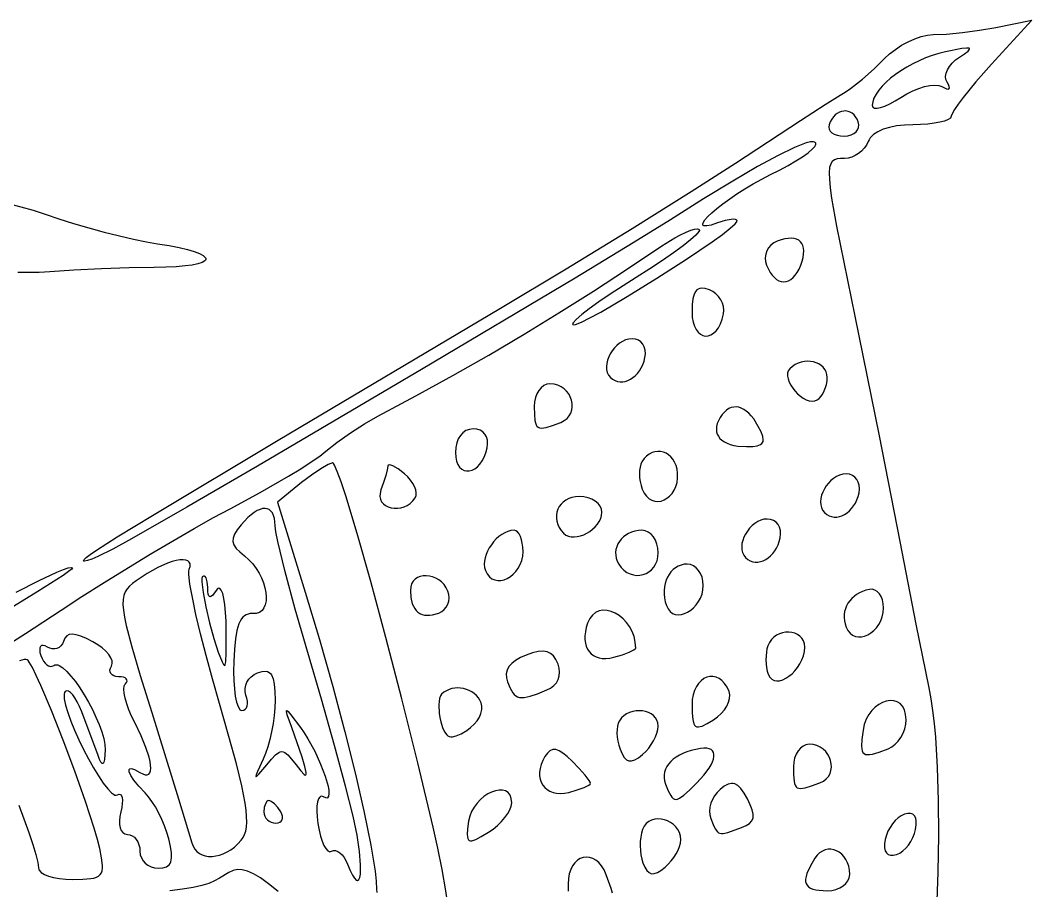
# Model space of a CAD drawing. Header units: millimetres. Extents: x 0.03 to 7.19, y 1.13 to 4.15.
# Drawn here: x 4.249 to 5.247, y 3.293 to 4.152 of the extents above; entities that cross this region are included whole.
import ezdxf

# ---------------------------------------------------------------- set-up
doc = ezdxf.new("R2010")
doc.units = ezdxf.units.MM

msp = doc.modelspace()

# ---------------------------------------------------------------- linework, layer by layer
at = {"flags": 128}
for points in [[(4.222452, 3.526989), (4.254725, 3.54735), (4.289768, 3.570274), (4.310214, 3.583642), (4.332138, 3.597584), (4.377685, 3.625556), (4.42094, 3.650907), (4.439999, 3.661575), (4.456435, 3.670358), (4.486231, 3.686377), (4.513969, 3.702384), (4.526099, 3.709803), (4.536552, 3.716524), (4.544941, 3.722314), (4.550879, 3.726941), (4.561802, 3.735622), (4.575117, 3.745033), (4.589143, 3.754041), (4.602199, 3.76151), (4.639711, 3.781576), (4.676141, 3.801689), (4.711674, 3.821961), (4.746492, 3.842502), (4.780779, 3.863422), (4.81472, 3.884833), (4.848498, 3.906844), (4.882296, 3.929566), (4.89493, 3.937473), (4.90077, 3.940617), (4.906089, 3.943134), (4.910737, 3.944957), (4.914563, 3.946021), (4.917416, 3.94626), (4.918429, 3.946049), (4.919143, 3.945608), (4.919343, 3.944841), (4.91885, 3.943671), (4.91591, 3.940219), (4.91058, 3.935446), (4.903113, 3.929543), (4.893766, 3.922705), (4.882793, 3.915125), (4.87045, 3.906996), (4.85699, 3.89851), (4.831142, 3.881932), (4.820124, 3.874395), (4.810718, 3.867615), (4.803181, 3.861782), (4.79777, 3.857089), (4.794741, 3.853726), (4.7942, 3.852603), (4.794351, 3.851885), (4.795292, 3.851678), (4.797062, 3.852046), (4.802867, 3.854363), (4.811315, 3.858553), (4.821956, 3.864331), (4.84801, 3.879516), (4.877419, 3.897641), (4.906575, 3.916432), (4.931869, 3.933614), (4.94194, 3.940891), (4.949692, 3.946912), (4.954674, 3.951394), (4.955985, 3.952969), (4.956435, 3.954052), (4.956038, 3.954994), (4.9549, 3.955586), (4.953102, 3.955834), (4.950723, 3.955747), (4.94454, 3.954595), (4.93699, 3.952191), (4.930836, 3.950146), (4.926468, 3.949254), (4.923775, 3.949411), (4.92302, 3.949852), (4.922642, 3.950515), (4.922625, 3.95139), (4.922955, 3.952463), (4.924602, 3.955149), (4.927469, 3.958472), (4.931442, 3.962328), (4.936407, 3.966614), (4.942253, 3.971225), (4.956127, 3.981013), (4.963929, 3.985983), (4.972157, 3.990865), (4.980697, 3.995557), (4.989435, 3.999955), (4.99838, 4.004417), (5.00673, 4.008919), (5.014301, 4.013338), (5.02091, 4.017552), (5.026375, 4.021438), (5.030513, 4.024873), (5.03314, 4.027734), (5.03383, 4.028911), (5.034074, 4.029899), (5.033939, 4.030832), (5.033504, 4.031543), (5.032771, 4.032035), (5.031743, 4.032308), (5.028807, 4.032203), (5.02471, 4.031235), (5.01947, 4.029413), (5.013101, 4.026746), (4.997042, 4.018906), (4.976659, 4.007783), (4.952077, 3.993442), (4.923424, 3.97595), (4.890824, 3.955372), (4.853967, 3.932508), (4.796775, 3.897898), (4.645143, 3.807509), (4.483449, 3.712346), (4.413678, 3.671769), (4.359212, 3.640552), (4.340877, 3.630584), (4.325862, 3.623196), (4.320083, 3.620691), (4.315716, 3.619097), (4.312954, 3.618503), (4.312235, 3.618608), (4.31199, 3.618997), (4.312572, 3.620206), (4.31459, 3.622171), (4.318454, 3.625141), (4.324574, 3.629362), (4.34522, 3.642556), (4.379806, 3.663736), (4.503908, 3.738), (4.723101, 3.868038), (4.787795, 3.906844), (4.853056, 3.946793), (4.911281, 3.983189), (4.954865, 4.01133), (5.018959, 4.053403), (5.043396, 4.069045), (5.05824, 4.078163), (5.063028, 4.081142), (5.068366, 4.084856), (5.079975, 4.093896), (5.091633, 4.104097), (5.101907, 4.114274), (5.106866, 4.119032), (5.112516, 4.12347), (5.118663, 4.127492), (5.125107, 4.131), (5.131652, 4.133897), (5.1381, 4.136087), (5.144256, 4.137472), (5.149921, 4.137955), (5.162808, 4.138515), (5.178707, 4.140042), (5.195599, 4.142303), (5.211462, 4.145066), (5.247046, 4.152191), (5.207351, 4.108955), (5.191933, 4.091513), (5.179298, 4.075979), (5.17443, 4.069456), (5.170748, 4.064045), (5.168413, 4.059955), (5.167587, 4.057399), (5.167387, 4.05655), (5.166808, 4.055725), (5.164593, 4.054164), (5.161098, 4.052748), (5.156478, 4.051514), (5.150887, 4.050494), (5.14448, 4.049724), (5.137412, 4.049236), (5.129837, 4.049066), (5.121425, 4.048771), (5.113687, 4.047907), (5.106701, 4.046503), (5.100544, 4.044587), (5.095292, 4.042189), (5.091023, 4.039339), (5.087813, 4.036066), (5.08663, 4.03428), (5.08574, 4.032399), (5.084109, 4.029051), (5.081916, 4.025928), (5.079256, 4.023098), (5.076226, 4.020628), (5.072923, 4.018589), (5.069443, 4.017048), (5.065883, 4.016073), (5.062337, 4.015733), (5.058536, 4.015664), (5.05526, 4.015315), (5.052524, 4.01447), (5.050343, 4.012913), (5.048731, 4.010429), (5.047701, 4.006801), (5.047268, 4.001814), (5.047447, 3.995252), (5.048251, 3.986899), (5.049695, 3.976541), (5.054558, 3.948942), (5.072587, 3.860177), (5.096589, 3.742191), (5.11706, 3.637955), (5.132796, 3.556566), (5.145449, 3.49351), (5.147434, 3.482872), (5.149178, 3.471167), (5.150685, 3.458467), (5.151961, 3.444848), (5.153834, 3.415146), (5.154836, 3.382652), (5.155006, 3.347958), (5.154382, 3.311656), (5.153003, 3.274336)], [(5.158462, 4.086705), (5.162986, 4.084457), (5.164463, 4.0842), (5.1654, 4.084505), (5.165782, 4.08536), (5.165595, 4.086754), (5.164827, 4.088673), (5.163462, 4.091108), (5.162358, 4.093802), (5.162104, 4.096809), (5.162651, 4.100027), (5.163949, 4.103354), (5.165947, 4.106691), (5.168595, 4.109936), (5.171844, 4.112988), (5.175643, 4.115747), (5.180831, 4.119173), (5.184199, 4.121752), (5.185673, 4.123515), (5.185675, 4.1241), (5.185176, 4.124491), (5.182635, 4.12471), (5.177973, 4.124202), (5.16199, 4.121122), (5.155411, 4.119496), (5.148838, 4.117449), (5.142328, 4.115024), (5.13594, 4.112263), (5.12973, 4.109207), (5.123758, 4.1059), (5.11808, 4.102383), (5.112754, 4.0987), (5.107839, 4.094891), (5.103391, 4.091), (5.099469, 4.087068), (5.096131, 4.083139), (5.093434, 4.079254), (5.091436, 4.075456), (5.090195, 4.071786), (5.089768, 4.068288), (5.089914, 4.067296), (5.090341, 4.066519), (5.091036, 4.065953), (5.091984, 4.065595), (5.094581, 4.065484), (5.098018, 4.066156), (5.102178, 4.067578), (5.106948, 4.069718), (5.11221, 4.072544), (5.117851, 4.076024), (5.123752, 4.079565), (5.12975, 4.082562), (5.135678, 4.084974), (5.14137, 4.086755), (5.146661, 4.087863), (5.151385, 4.088253), (5.155374, 4.087881), (5.158462, 4.086705)], [(5.075879, 4.051844), (5.074753, 4.054588), (5.073368, 4.056927), (5.07176, 4.058863), (5.069966, 4.060402), (5.068022, 4.061546), (5.065964, 4.062298), (5.06383, 4.062662), (5.061655, 4.062642), (5.059476, 4.062242), (5.05733, 4.061463), (5.055252, 4.060311), (5.05328, 4.058789), (5.051449, 4.0569), (5.049796, 4.054647), (5.048358, 4.052035), (5.047171, 4.049066), (5.046803, 4.046834), (5.047191, 4.044752), (5.048275, 4.042865), (5.049992, 4.041219), (5.052283, 4.039859), (5.055087, 4.038832), (5.058343, 4.038182), (5.06199, 4.037955), (5.065614, 4.038238), (5.068813, 4.039051), (5.071529, 4.040335), (5.073706, 4.042035), (5.075286, 4.044092), (5.076213, 4.046451), (5.07643, 4.049054), (5.075879, 4.051844)], [(4.237605, 3.971325), (4.250058, 3.968198), (4.262252, 3.964668), (4.274171, 3.960733), (4.287553, 3.956234), (4.301979, 3.951746), (4.332145, 3.943276), (4.361032, 3.936278), (4.37386, 3.933628), (4.385004, 3.931705), (4.396389, 3.929841), (4.406209, 3.927915), (4.414467, 3.925954), (4.421167, 3.923981), (4.426313, 3.922021), (4.429909, 3.920098), (4.431958, 3.918238), (4.432404, 3.917339), (4.432464, 3.916465), (4.43214, 3.915619), (4.431432, 3.914804), (4.428864, 3.913279), (4.424765, 3.911915), (4.419139, 3.910736), (4.411989, 3.909768), (4.403319, 3.909035), (4.393133, 3.908561), (4.381435, 3.908372), (4.356997, 3.907986), (4.329473, 3.90705), (4.302235, 3.905706), (4.278657, 3.904094), (4.268179, 3.903466), (4.257565, 3.903264), (4.247106, 3.903466)], [(5.019268, 3.910649), (5.020626, 3.914606), (5.021564, 3.918276), (5.022092, 3.92165), (5.022221, 3.924718), (5.021958, 3.927472), (5.021314, 3.9299), (5.020299, 3.931994), (5.018921, 3.933743), (5.01719, 3.935139), (5.015116, 3.936171), (5.012708, 3.93683), (5.009975, 3.937106), (5.006928, 3.93699), (5.003575, 3.936472), (4.999926, 3.935542), (4.99599, 3.934191), (4.992581, 3.932504), (4.989709, 3.930307), (4.987406, 3.927673), (4.985706, 3.924679), (4.984641, 3.921399), (4.984244, 3.917908), (4.984549, 3.914281), (4.985587, 3.910594), (4.98726, 3.906737), (4.989105, 3.903394), (4.991097, 3.900567), (4.993213, 3.898255), (4.995428, 3.896457), (4.997716, 3.895174), (5.000054, 3.894406), (5.002417, 3.894153), (5.004781, 3.894414), (5.00712, 3.89519), (5.00941, 3.89648), (5.011627, 3.898285), (5.013745, 3.900605), (5.015742, 3.903438), (5.017591, 3.906787), (5.019268, 3.910649)], [(4.943087, 3.862483), (4.943401, 3.866057), (4.943015, 3.869652), (4.941986, 3.873171), (4.940372, 3.876516), (4.938229, 3.879589), (4.935615, 3.882293), (4.932586, 3.884531), (4.929199, 3.886205), (4.924791, 3.887541), (4.921119, 3.887834), (4.919545, 3.887571), (4.918139, 3.887026), (4.916893, 3.886191), (4.915803, 3.885059), (4.914066, 3.881876), (4.912882, 3.87742), (4.912206, 3.871632), (4.91199, 3.864455), (4.912275, 3.859066), (4.913086, 3.854359), (4.914358, 3.850339), (4.916025, 3.84701), (4.918022, 3.844376), (4.920284, 3.842442), (4.922746, 3.841211), (4.925341, 3.840688), (4.928005, 3.840876), (4.930672, 3.841781), (4.933278, 3.843406), (4.935756, 3.845756), (4.938041, 3.848834), (4.940068, 3.852645), (4.941772, 3.857193), (4.943087, 3.862483)], [(4.865574, 3.819427), (4.865993, 3.823238), (4.86575, 3.826752), (4.864889, 3.829904), (4.863456, 3.832628), (4.861493, 3.834861), (4.859046, 3.836536), (4.85616, 3.837589), (4.852879, 3.837955), (4.849618, 3.837651), (4.846451, 3.836782), (4.843413, 3.835409), (4.840539, 3.833595), (4.837864, 3.8314), (4.835423, 3.828888), (4.833249, 3.82612), (4.831379, 3.823158), (4.829847, 3.820064), (4.828687, 3.8169), (4.827935, 3.813728), (4.827625, 3.810609), (4.827792, 3.807607), (4.828471, 3.804782), (4.829697, 3.802197), (4.831504, 3.799913), (4.833696, 3.798062), (4.836036, 3.796711), (4.838491, 3.795838), (4.841027, 3.795427), (4.84361, 3.795457), (4.846207, 3.795909), (4.848785, 3.796764), (4.85131, 3.798003), (4.853748, 3.799607), (4.856066, 3.801556), (4.85823, 3.803831), (4.860207, 3.806413), (4.861964, 3.809283), (4.863466, 3.812421), (4.86468, 3.815809), (4.865574, 3.819427)], [(5.045324, 3.799719), (5.045054, 3.802653), (5.044278, 3.805324), (5.043047, 3.807719), (5.04141, 3.809827), (5.039418, 3.811636), (5.03712, 3.813134), (5.034568, 3.814309), (5.03181, 3.815149), (5.028897, 3.815643), (5.025879, 3.815779), (5.022807, 3.815545), (5.01973, 3.81493), (5.016698, 3.81392), (5.013763, 3.812506), (5.010973, 3.810674), (5.008379, 3.808413), (5.006892, 3.80633), (5.006154, 3.803897), (5.006096, 3.801195), (5.006648, 3.798303), (5.00774, 3.7953), (5.009303, 3.792265), (5.011267, 3.789278), (5.013561, 3.786418), (5.016117, 3.783765), (5.018865, 3.781396), (5.021734, 3.779393), (5.024655, 3.777833), (5.027558, 3.776797), (5.030373, 3.776363), (5.033031, 3.776612), (5.035462, 3.777622), (5.037441, 3.779171), (5.039288, 3.781248), (5.040963, 3.783762), (5.042424, 3.786623), (5.043632, 3.78974), (5.044544, 3.793022), (5.045122, 3.796378), (5.045324, 3.799719)], [(4.782601, 3.755538), (4.786028, 3.757233), (4.788807, 3.759379), (4.790961, 3.7619), (4.79251, 3.764717), (4.793478, 3.767755), (4.793884, 3.770934), (4.793752, 3.774178), (4.793103, 3.77741), (4.791959, 3.780551), (4.790341, 3.783525), (4.788271, 3.786253), (4.785771, 3.788659), (4.782863, 3.790666), (4.779569, 3.792194), (4.775909, 3.793169), (4.771907, 3.79351), (4.768798, 3.793057), (4.765898, 3.791757), (4.76327, 3.789702), (4.760978, 3.786983), (4.759085, 3.783691), (4.757655, 3.779917), (4.75675, 3.775752), (4.756435, 3.771288), (4.756545, 3.763228), (4.757047, 3.757216), (4.757524, 3.75493), (4.758195, 3.753098), (4.759092, 3.751701), (4.760247, 3.75072), (4.761692, 3.750136), (4.763458, 3.74993), (4.768083, 3.750571), (4.774379, 3.752492), (4.782601, 3.755538)], [(4.977379, 3.751441), (4.972801, 3.758845), (4.970418, 3.76189), (4.967989, 3.764492), (4.965526, 3.766648), (4.963041, 3.768357), (4.960548, 3.769614), (4.958058, 3.770418), (4.955584, 3.770766), (4.953139, 3.770654), (4.950735, 3.77008), (4.948385, 3.769041), (4.946101, 3.767534), (4.943895, 3.765556), (4.94178, 3.763105), (4.939768, 3.760177), (4.938112, 3.757151), (4.936943, 3.754236), (4.936251, 3.751444), (4.936025, 3.748787), (4.936255, 3.746276), (4.93693, 3.743923), (4.93804, 3.741739), (4.939574, 3.739736), (4.941521, 3.737925), (4.943871, 3.736319), (4.946613, 3.734927), (4.949737, 3.733763), (4.953232, 3.732837), (4.957087, 3.732162), (4.965837, 3.731608), (4.971804, 3.731805), (4.976365, 3.732462), (4.979578, 3.733675), (4.980697, 3.73452), (4.981499, 3.73554), (4.981992, 3.736747), (4.982183, 3.738153), (4.981687, 3.74161), (4.980067, 3.746007), (4.977379, 3.751441)], [(4.710018, 3.730538), (4.710456, 3.734485), (4.710199, 3.738062), (4.709286, 3.741222), (4.707751, 3.743917), (4.705631, 3.746097), (4.702963, 3.747714), (4.699784, 3.74872), (4.696129, 3.749066), (4.69242, 3.748631), (4.689051, 3.747368), (4.686072, 3.74534), (4.683528, 3.742609), (4.681468, 3.739239), (4.679938, 3.735291), (4.678985, 3.730828), (4.678657, 3.725913), (4.67895, 3.721198), (4.679783, 3.717197), (4.681088, 3.713899), (4.682797, 3.711296), (4.684842, 3.709377), (4.687155, 3.708131), (4.689668, 3.707549), (4.692311, 3.707622), (4.695019, 3.708338), (4.697721, 3.709688), (4.70035, 3.711661), (4.702839, 3.714249), (4.705118, 3.717441), (4.707119, 3.721226), (4.708775, 3.725595), (4.710018, 3.730538)], [(4.897754, 3.705524), (4.897209, 3.709468), (4.896223, 3.713049), (4.894845, 3.716253), (4.893121, 3.719065), (4.891098, 3.721469), (4.888824, 3.723451), (4.886345, 3.724995), (4.883709, 3.726087), (4.880962, 3.726711), (4.878153, 3.726853), (4.875327, 3.726498), (4.872531, 3.72563), (4.869814, 3.724234), (4.867222, 3.722296), (4.864802, 3.719801), (4.862601, 3.716733), (4.861481, 3.714357), (4.860691, 3.71147), (4.860232, 3.708184), (4.860103, 3.704609), (4.860302, 3.700859), (4.86083, 3.697043), (4.861684, 3.693274), (4.862865, 3.689663), (4.864748, 3.685722), (4.867006, 3.682591), (4.869566, 3.680237), (4.872358, 3.678628), (4.875308, 3.677731), (4.878346, 3.677513), (4.8814, 3.677941), (4.884398, 3.678984), (4.887268, 3.680609), (4.889939, 3.682782), (4.892338, 3.685472), (4.894395, 3.688646), (4.896036, 3.69227), (4.897191, 3.696313), (4.897788, 3.700742), (4.897754, 3.705524)], [(4.656768, 3.356247), (4.641574, 3.419573), (4.625756, 3.482768), (4.610024, 3.543266), (4.595087, 3.5985), (4.581656, 3.645905), (4.57044, 3.682915), (4.565884, 3.696719), (4.562148, 3.706962), (4.559321, 3.713324), (4.558275, 3.714949), (4.55749, 3.715483), (4.555674, 3.71504), (4.553037, 3.71387), (4.545803, 3.709667), (4.536787, 3.70351), (4.52699, 3.696038), (4.503101, 3.676844), (4.530615, 3.587955), (4.544668, 3.541192), (4.557807, 3.494862), (4.569736, 3.450196), (4.580159, 3.408429), (4.58878, 3.370792), (4.595305, 3.338519), (4.597688, 3.32478), (4.599436, 3.312843), (4.600512, 3.302864), (4.600879, 3.294997), (4.601065, 3.291627)], [(4.63899, 3.681135), (4.639875, 3.683394), (4.640048, 3.686043), (4.639551, 3.688986), (4.638428, 3.692125), (4.636721, 3.695365), (4.634475, 3.698608), (4.63173, 3.701758), (4.628532, 3.704719), (4.622109, 3.709578), (4.61685, 3.712653), (4.614825, 3.713442), (4.613296, 3.713691), (4.612328, 3.713368), (4.61199, 3.712441), (4.611457, 3.708721), (4.610006, 3.703035), (4.607859, 3.696156), (4.60524, 3.688858), (4.604307, 3.685473), (4.604162, 3.682387), (4.604722, 3.67962), (4.605906, 3.67719), (4.607633, 3.675116), (4.609819, 3.673416), (4.612384, 3.67211), (4.615245, 3.671215), (4.618322, 3.670751), (4.621531, 3.670737), (4.62479, 3.671191), (4.62802, 3.672131), (4.631136, 3.673577), (4.634058, 3.675547), (4.636703, 3.678061), (4.63899, 3.681135)], [(5.076685, 3.686094), (5.077104, 3.689905), (5.076861, 3.693418), (5.076001, 3.69657), (5.074567, 3.699295), (5.072604, 3.701528), (5.070157, 3.703203), (5.067271, 3.704256), (5.06399, 3.704622), (5.060729, 3.704318), (5.057562, 3.703449), (5.054524, 3.702076), (5.05165, 3.700262), (5.048975, 3.698067), (5.046534, 3.695555), (5.04436, 3.692787), (5.04249, 3.689825), (5.040958, 3.686731), (5.039798, 3.683566), (5.039046, 3.680394), (5.038736, 3.677276), (5.038904, 3.674273), (5.039583, 3.671448), (5.040808, 3.668863), (5.042615, 3.66658), (5.044807, 3.664729), (5.047147, 3.663377), (5.049602, 3.662505), (5.052138, 3.662094), (5.054721, 3.662124), (5.057318, 3.662576), (5.059896, 3.663431), (5.062421, 3.66467), (5.064859, 3.666274), (5.067177, 3.668223), (5.069341, 3.670498), (5.071318, 3.67308), (5.073075, 3.67595), (5.074577, 3.679088), (5.075792, 3.682476), (5.076685, 3.686094)], [(4.823101, 3.666913), (4.822648, 3.670023), (4.821348, 3.672925), (4.819293, 3.675555), (4.816574, 3.677849), (4.813281, 3.679744), (4.809508, 3.681177), (4.805343, 3.682083), (4.800879, 3.682399), (4.797096, 3.682153), (4.793604, 3.681441), (4.790419, 3.680306), (4.787561, 3.67879), (4.785048, 3.676934), (4.782897, 3.674781), (4.781126, 3.672372), (4.779754, 3.66975), (4.778799, 3.666956), (4.778278, 3.664033), (4.77821, 3.661022), (4.778613, 3.657966), (4.779506, 3.654905), (4.780905, 3.651883), (4.782829, 3.648941), (4.785296, 3.646122), (4.787501, 3.64439), (4.790023, 3.643226), (4.792797, 3.642592), (4.795762, 3.642456), (4.798852, 3.642782), (4.802006, 3.643535), (4.80516, 3.644681), (4.808251, 3.646184), (4.811215, 3.64801), (4.813989, 3.650125), (4.816509, 3.652492), (4.818714, 3.655079), (4.820538, 3.657849), (4.82192, 3.660768), (4.822795, 3.663801), (4.823101, 3.666913)], [(4.577768, 3.36701), (4.570296, 3.396531), (4.55936, 3.436792), (4.546426, 3.482495), (4.532962, 3.528344), (4.520502, 3.571332), (4.510301, 3.609229), (4.50341, 3.637934), (4.501534, 3.647557), (4.500879, 3.653344), (4.500703, 3.657326), (4.500187, 3.660786), (4.499348, 3.663726), (4.498205, 3.666143), (4.496776, 3.668039), (4.495078, 3.669411), (4.493129, 3.67026), (4.490947, 3.670585), (4.48855, 3.670386), (4.485956, 3.669662), (4.483183, 3.668413), (4.480248, 3.666639), (4.47717, 3.664338), (4.473967, 3.661511), (4.467254, 3.654274), (4.46349, 3.649413), (4.460886, 3.645178), (4.459461, 3.641404), (4.459235, 3.637929), (4.460225, 3.634587), (4.462451, 3.631214), (4.465932, 3.627646), (4.470685, 3.623719), (4.474954, 3.620018), (4.47878, 3.615909), (4.482149, 3.611483), (4.485048, 3.606832), (4.487466, 3.602047), (4.489389, 3.597221), (4.490804, 3.592444), (4.491699, 3.587809), (4.49206, 3.583407), (4.491876, 3.57933), (4.491132, 3.575669), (4.489817, 3.572516), (4.487918, 3.569962), (4.485422, 3.5681), (4.482316, 3.567021), (4.478587, 3.566816), (4.476377, 3.566807), (4.474332, 3.566468), (4.472445, 3.565786), (4.470713, 3.564748), (4.469129, 3.56334), (4.467689, 3.561549), (4.466386, 3.559361), (4.465216, 3.556762), (4.463252, 3.550281), (4.461755, 3.541998), (4.460682, 3.531804), (4.45999, 3.519594), (4.459817, 3.50989), (4.460048, 3.500837), (4.460648, 3.492634), (4.461586, 3.485477), (4.462827, 3.479567), (4.46434, 3.4751), (4.46609, 3.472274), (4.467045, 3.471539), (4.468046, 3.471288), (4.469915, 3.471599), (4.47143, 3.472489), (4.472572, 3.473897), (4.473325, 3.47576), (4.473673, 3.478017), (4.473599, 3.480605), (4.473085, 3.483461), (4.472115, 3.486524), (4.471292, 3.489719), (4.471206, 3.492962), (4.471813, 3.496162), (4.473063, 3.499231), (4.474911, 3.502078), (4.477311, 3.504612), (4.480214, 3.506745), (4.483574, 3.508385), (4.488141, 3.509758), (4.491897, 3.509968), (4.493489, 3.509607), (4.494902, 3.508917), (4.496144, 3.507888), (4.497221, 3.506507), (4.498916, 3.50264), (4.500048, 3.497217), (4.500682, 3.490142), (4.500879, 3.481316), (4.50064, 3.474048), (4.499954, 3.46631), (4.498869, 3.45834), (4.497433, 3.450375), (4.495695, 3.442654), (4.493701, 3.435414), (4.491502, 3.428893), (4.489143, 3.42333), (4.48344, 3.411114), (4.482162, 3.407812), (4.481968, 3.406323), (4.482285, 3.406245), (4.482882, 3.406605), (4.48493, 3.408615), (4.492532, 3.417649), (4.497296, 3.42335), (4.501187, 3.427423), (4.504477, 3.429866), (4.505981, 3.430477), (4.507438, 3.430681), (4.508881, 3.430477), (4.510344, 3.429866), (4.513465, 3.427423), (4.517076, 3.42335), (4.521449, 3.417649), (4.526135, 3.411643), (4.529377, 3.408278), (4.530449, 3.407647), (4.531152, 3.407751), (4.531483, 3.408614), (4.531438, 3.41026), (4.530212, 3.416004), (4.527452, 3.425181), (4.51724, 3.454622), (4.512882, 3.467122), (4.512075, 3.470247), (4.51206, 3.471028), (4.512318, 3.471288), (4.51371, 3.470247), (4.516352, 3.467122), (4.525782, 3.454622), (4.529568, 3.449222), (4.533222, 3.443414), (4.539979, 3.431053), (4.545737, 3.418489), (4.550181, 3.406675), (4.552997, 3.396564), (4.553695, 3.392445), (4.553868, 3.389108), (4.553476, 3.386673), (4.55248, 3.385259), (4.551743, 3.384972), (4.55084, 3.384984), (4.548518, 3.385969), (4.546508, 3.386622), (4.545629, 3.386449), (4.544836, 3.385959), (4.543522, 3.384075), (4.542586, 3.381066), (4.542047, 3.377029), (4.541926, 3.372059), (4.542243, 3.366252), (4.543018, 3.359705), (4.544159, 3.353256), (4.545567, 3.347453), (4.547185, 3.342407), (4.548959, 3.338229), (4.550833, 3.335032), (4.552752, 3.332928), (4.554661, 3.332027), (4.555594, 3.332062), (4.556504, 3.332441), (4.558396, 3.33315), (4.560437, 3.333094), (4.562561, 3.332326), (4.564706, 3.330898), (4.566806, 3.328862), (4.568797, 3.326271), (4.570616, 3.323178), (4.572199, 3.319635), (4.574729, 3.313508), (4.577007, 3.308919), (4.579024, 3.305798), (4.580772, 3.304075), (4.582243, 3.30368), (4.583429, 3.304543), (4.58432, 3.306595), (4.58491, 3.309766), (4.58519, 3.313985), (4.585151, 3.319183), (4.584085, 3.332235), (4.581646, 3.348364), (4.577768, 3.36701)], [(4.998907, 3.641649), (4.999326, 3.64546), (4.999084, 3.648974), (4.998223, 3.652126), (4.996789, 3.654851), (4.994826, 3.657083), (4.99238, 3.658759), (4.989493, 3.659812), (4.986212, 3.660177), (4.982951, 3.659873), (4.979784, 3.659004), (4.976746, 3.65763), (4.973873, 3.655815), (4.971198, 3.65362), (4.968756, 3.651107), (4.966583, 3.648338), (4.964712, 3.645375), (4.96318, 3.64228), (4.962021, 3.639116), (4.961268, 3.635944), (4.960959, 3.632826), (4.961126, 3.629824), (4.961805, 3.627), (4.96303, 3.624417), (4.964837, 3.622135), (4.967029, 3.620285), (4.96937, 3.618933), (4.971824, 3.618061), (4.97436, 3.617649), (4.976943, 3.617679), (4.979541, 3.618132), (4.982118, 3.618987), (4.984643, 3.620226), (4.987081, 3.621829), (4.989399, 3.623778), (4.991563, 3.626053), (4.993541, 3.628635), (4.995297, 3.631505), (4.996799, 3.634644), (4.998014, 3.638031), (4.998907, 3.641649)], [(4.745324, 3.628024), (4.745142, 3.63225), (4.744622, 3.636193), (4.7438, 3.639766), (4.742712, 3.642884), (4.741396, 3.645459), (4.739886, 3.647405), (4.73822, 3.648636), (4.736435, 3.649066), (4.733375, 3.648785), (4.730319, 3.647975), (4.727304, 3.646687), (4.724365, 3.644972), (4.721538, 3.64288), (4.71886, 3.640462), (4.716367, 3.63777), (4.714094, 3.634852), (4.712079, 3.631762), (4.710357, 3.628548), (4.708965, 3.625262), (4.707939, 3.621955), (4.707314, 3.618676), (4.707127, 3.615478), (4.707415, 3.612411), (4.708212, 3.609524), (4.709957, 3.606002), (4.71212, 3.603274), (4.714629, 3.601304), (4.71741, 3.600056), (4.720389, 3.599492), (4.723495, 3.599577), (4.726652, 3.600274), (4.729789, 3.601545), (4.732831, 3.603355), (4.735705, 3.605667), (4.738339, 3.608444), (4.740658, 3.611649), (4.742589, 3.615247), (4.744059, 3.619199), (4.744995, 3.623471), (4.745324, 3.628024)], [(4.878657, 3.626844), (4.87833, 3.631308), (4.877393, 3.635472), (4.875912, 3.639246), (4.873952, 3.642538), (4.87158, 3.645257), (4.86886, 3.647313), (4.865859, 3.648612), (4.862643, 3.649066), (4.85905, 3.648857), (4.855644, 3.648251), (4.852447, 3.647279), (4.849481, 3.645973), (4.846767, 3.644364), (4.844327, 3.642485), (4.842183, 3.640366), (4.840357, 3.63804), (4.838869, 3.635537), (4.837742, 3.63289), (4.836997, 3.630129), (4.836657, 3.627287), (4.836742, 3.624394), (4.837274, 3.621484), (4.838276, 3.618586), (4.839768, 3.615733), (4.842196, 3.612382), (4.844908, 3.609652), (4.847844, 3.607525), (4.850942, 3.605984), (4.854142, 3.605012), (4.857383, 3.60459), (4.860604, 3.604702), (4.863744, 3.60533), (4.866742, 3.606457), (4.869538, 3.608064), (4.872071, 3.610136), (4.87428, 3.612655), (4.876103, 3.615602), (4.877481, 3.618961), (4.878353, 3.622714), (4.878657, 3.626844)], [(4.245518, 3.587944), (4.2681, 3.599561), (4.285583, 3.607763), (4.29207, 3.610403), (4.296873, 3.611972), (4.299855, 3.612398), (4.30062, 3.612159), (4.300879, 3.611608), (4.300278, 3.610792), (4.298515, 3.609311), (4.291739, 3.604504), (4.266855, 3.58854), (4.230028, 3.566078)], [(4.46731, 3.343233), (4.469182, 3.345874), (4.470686, 3.348908), (4.47181, 3.352418), (4.47254, 3.356484), (4.472863, 3.361187), (4.472767, 3.36661), (4.472239, 3.372833), (4.471266, 3.379938), (4.467934, 3.397118), (4.462667, 3.418803), (4.455364, 3.445643), (4.445921, 3.478288), (4.438997, 3.5024), (4.432745, 3.525436), (4.427287, 3.546853), (4.422745, 3.566108), (4.419242, 3.582656), (4.416899, 3.595956), (4.415839, 3.605464), (4.415829, 3.608625), (4.416185, 3.610635), (4.416967, 3.613484), (4.41696, 3.615803), (4.416215, 3.617605), (4.414788, 3.6189), (4.41273, 3.619701), (4.410095, 3.620018), (4.406938, 3.619865), (4.40331, 3.619252), (4.399265, 3.61819), (4.394857, 3.616693), (4.385165, 3.612434), (4.37466, 3.606569), (4.363768, 3.599191), (4.360326, 3.596547), (4.357379, 3.593956), (4.354947, 3.59125), (4.353049, 3.588262), (4.351706, 3.584823), (4.350938, 3.580767), (4.350764, 3.575925), (4.351206, 3.57013), (4.352281, 3.563214), (4.354012, 3.55501), (4.359518, 3.534064), (4.367883, 3.505951), (4.379268, 3.46933), (4.405699, 3.38424), (4.418796, 3.340733), (4.419966, 3.337423), (4.421607, 3.334588), (4.42367, 3.332224), (4.426109, 3.330328), (4.428875, 3.328899), (4.431921, 3.327934), (4.435199, 3.327429), (4.438662, 3.327384), (4.442262, 3.327794), (4.445953, 3.328659), (4.449685, 3.329974), (4.453411, 3.331739), (4.457084, 3.333949), (4.460657, 3.336603), (4.464081, 3.339699), (4.46731, 3.343233)], [(4.923101, 3.594691), (4.92278, 3.598917), (4.921859, 3.60286), (4.920403, 3.606433), (4.918476, 3.60955), (4.916143, 3.612125), (4.913469, 3.614072), (4.910516, 3.615303), (4.907351, 3.615733), (4.904148, 3.615494), (4.901127, 3.6148), (4.898304, 3.613681), (4.895694, 3.612169), (4.893313, 3.610294), (4.891178, 3.60809), (4.889303, 3.605586), (4.887706, 3.602814), (4.8864, 3.599806), (4.885402, 3.596593), (4.884729, 3.593206), (4.884394, 3.589676), (4.884415, 3.586035), (4.884808, 3.582315), (4.885587, 3.578546), (4.886768, 3.57476), (4.888382, 3.571429), (4.890431, 3.568899), (4.892839, 3.567128), (4.895533, 3.566076), (4.898438, 3.565702), (4.901481, 3.565965), (4.904586, 3.566825), (4.907679, 3.568241), (4.910687, 3.570172), (4.913535, 3.572578), (4.916149, 3.575417), (4.918454, 3.578649), (4.920376, 3.582233), (4.92184, 3.586129), (4.922774, 3.590295), (4.923101, 3.594691)], [(4.452435, 3.559455), (4.452033, 3.568021), (4.451331, 3.575473), (4.450367, 3.58169), (4.449178, 3.58655), (4.447801, 3.589934), (4.446275, 3.591719), (4.445467, 3.591974), (4.444635, 3.591784), (4.443785, 3.591135), (4.442921, 3.59001), (4.440832, 3.586938), (4.439067, 3.584826), (4.437608, 3.58368), (4.436442, 3.583503), (4.435551, 3.584301), (4.434921, 3.586077), (4.434535, 3.588835), (4.434379, 3.59258), (4.433901, 3.598286), (4.43273, 3.602175), (4.43194, 3.603332), (4.431043, 3.603906), (4.430062, 3.603855), (4.429018, 3.603135), (4.428448, 3.601396), (4.42842, 3.59806), (4.429753, 3.587539), (4.432535, 3.57346), (4.436284, 3.55771), (4.440517, 3.542175), (4.444754, 3.528743), (4.448512, 3.5193), (4.450061, 3.516664), (4.450727, 3.51597), (4.45131, 3.515733), (4.451743, 3.516625), (4.452101, 3.519181), (4.452575, 3.528573), (4.452698, 3.542475), (4.452435, 3.559455)], [(4.671212, 3.588872), (4.669534, 3.592388), (4.667421, 3.595452), (4.664951, 3.598062), (4.662197, 3.600216), (4.659234, 3.601912), (4.656136, 3.603148), (4.652979, 3.603922), (4.649837, 3.604233), (4.646785, 3.604078), (4.643898, 3.603455), (4.64125, 3.602364), (4.638916, 3.600801), (4.63697, 3.598766), (4.635488, 3.596255), (4.634544, 3.593268), (4.634212, 3.589802), (4.634704, 3.582635), (4.636148, 3.576646), (4.637214, 3.574104), (4.638502, 3.57187), (4.640006, 3.569948), (4.641721, 3.568342), (4.643641, 3.567057), (4.645761, 3.566098), (4.648075, 3.565467), (4.650578, 3.565171), (4.653264, 3.565213), (4.656127, 3.565598), (4.662365, 3.567413), (4.66523, 3.568882), (4.667666, 3.570873), (4.669635, 3.573301), (4.671101, 3.576075), (4.672029, 3.579107), (4.672381, 3.58231), (4.672121, 3.585594), (4.671212, 3.588872)], [(5.100879, 3.572469), (5.100596, 3.576638), (5.099783, 3.580418), (5.098499, 3.583735), (5.096799, 3.586512), (5.094742, 3.588676), (5.092383, 3.59015), (5.08978, 3.590861), (5.08699, 3.590733), (5.083476, 3.589864), (5.080187, 3.588718), (5.077134, 3.587313), (5.074327, 3.585665), (5.071779, 3.583794), (5.069499, 3.581718), (5.067499, 3.579453), (5.065791, 3.577017), (5.064384, 3.57443), (5.063291, 3.571708), (5.062523, 3.568869), (5.06209, 3.565932), (5.062003, 3.562914), (5.062275, 3.559832), (5.062915, 3.556706), (5.063935, 3.553552), (5.065654, 3.55009), (5.067795, 3.547422), (5.070284, 3.545511), (5.073047, 3.54432), (5.076011, 3.543811), (5.079103, 3.543947), (5.082249, 3.544689), (5.085376, 3.546), (5.088409, 3.547843), (5.091277, 3.55018), (5.093905, 3.552973), (5.09622, 3.556185), (5.098148, 3.559778), (5.099616, 3.563715), (5.100551, 3.567958), (5.100879, 3.572469)], [(4.856435, 3.532788), (4.856006, 3.538655), (4.854785, 3.544181), (4.852869, 3.549314), (4.850355, 3.554005), (4.847341, 3.558203), (4.843924, 3.561857), (4.840201, 3.564917), (4.83627, 3.567333), (4.832227, 3.569054), (4.828171, 3.57003), (4.824198, 3.570209), (4.820405, 3.569542), (4.816891, 3.567978), (4.813752, 3.565467), (4.811086, 3.561957), (4.80899, 3.557399), (4.807658, 3.553007), (4.806787, 3.548834), (4.806363, 3.544897), (4.806372, 3.541216), (4.806798, 3.53781), (4.807628, 3.534697), (4.808847, 3.531896), (4.81044, 3.529425), (4.812393, 3.527304), (4.814691, 3.525552), (4.81732, 3.524186), (4.820266, 3.523225), (4.823513, 3.52269), (4.827048, 3.522597), (4.830855, 3.522966), (4.834921, 3.523816), (4.843275, 3.526259), (4.850115, 3.528766), (4.854737, 3.531041), (4.855996, 3.531999), (4.856435, 3.532788)], [(4.395976, 3.344844), (4.394177, 3.351026), (4.391862, 3.357428), (4.389129, 3.363865), (4.386074, 3.370151), (4.382791, 3.376102), (4.379379, 3.381533), (4.375931, 3.386259), (4.372546, 3.390094), (4.366346, 3.39668), (4.361651, 3.402456), (4.358505, 3.407245), (4.356952, 3.41087), (4.356786, 3.41219), (4.357036, 3.413152), (4.357705, 3.413735), (4.3588, 3.413916), (4.360326, 3.413673), (4.362288, 3.412983), (4.367546, 3.410177), (4.370334, 3.408698), (4.372694, 3.407956), (4.374629, 3.407923), (4.376142, 3.408572), (4.377236, 3.409873), (4.377913, 3.4118), (4.378178, 3.414325), (4.378032, 3.417418), (4.377478, 3.421054), (4.37652, 3.425202), (4.373401, 3.434929), (4.368698, 3.446375), (4.362435, 3.459316), (4.359315, 3.465759), (4.356681, 3.472046), (4.354568, 3.478018), (4.353016, 3.483519), (4.352063, 3.48839), (4.351745, 3.492474), (4.352102, 3.495613), (4.352545, 3.496779), (4.353171, 3.497649), (4.354293, 3.499049), (4.354801, 3.500356), (4.354724, 3.50154), (4.354089, 3.502573), (4.352924, 3.503426), (4.351255, 3.504071), (4.34911, 3.504479), (4.346518, 3.504622), (4.343913, 3.504837), (4.341741, 3.505454), (4.340032, 3.506431), (4.338813, 3.507722), (4.338114, 3.509286), (4.337963, 3.511079), (4.338389, 3.513057), (4.339421, 3.515177), (4.340224, 3.517568), (4.339997, 3.520321), (4.338813, 3.523338), (4.336747, 3.526523), (4.333874, 3.529777), (4.330268, 3.533003), (4.326005, 3.536104), (4.321157, 3.538983), (4.314725, 3.542243), (4.309258, 3.544586), (4.304675, 3.546015), (4.300893, 3.54653), (4.29783, 3.546132), (4.295403, 3.544824), (4.29353, 3.542607), (4.292129, 3.539483), (4.291035, 3.537062), (4.289557, 3.535086), (4.287759, 3.533579), (4.285707, 3.532563), (4.283466, 3.532061), (4.2811, 3.532096), (4.278674, 3.532692), (4.276254, 3.533872), (4.273971, 3.535044), (4.272065, 3.535528), (4.270558, 3.535352), (4.269473, 3.534547), (4.268831, 3.533141), (4.268656, 3.531163), (4.26897, 3.528642), (4.269796, 3.525608), (4.270986, 3.522622), (4.272395, 3.520055), (4.273972, 3.517948), (4.275664, 3.516342), (4.277418, 3.515277), (4.279183, 3.514793), (4.280905, 3.514932), (4.282532, 3.515733), (4.283681, 3.516299), (4.284986, 3.51645), (4.286435, 3.516207), (4.288015, 3.515591), (4.291517, 3.513323), (4.295387, 3.509815), (4.299524, 3.505236), (4.303825, 3.499755), (4.308187, 3.493539), (4.312508, 3.486759), (4.316684, 3.479581), (4.320613, 3.472176), (4.324193, 3.464711), (4.327321, 3.457356), (4.329894, 3.450278), (4.331808, 3.443647), (4.332963, 3.437631), (4.333254, 3.432399), (4.332538, 3.42308), (4.331951, 3.42043), (4.331193, 3.419106), (4.330746, 3.418937), (4.330251, 3.419096), (4.329112, 3.42039), (4.32776, 3.422976), (4.326185, 3.426844), (4.310074, 3.470052), (4.307968, 3.475251), (4.305746, 3.479844), (4.303476, 3.483749), (4.301225, 3.486884), (4.299058, 3.489167), (4.297044, 3.490515), (4.295249, 3.490847), (4.29374, 3.49008), (4.293028, 3.488938), (4.292646, 3.487305), (4.292804, 3.482709), (4.294069, 3.47658), (4.296296, 3.469203), (4.29934, 3.460866), (4.303056, 3.451857), (4.307299, 3.442462), (4.311924, 3.432969), (4.316787, 3.423664), (4.321742, 3.414836), (4.326645, 3.406771), (4.33135, 3.399756), (4.335712, 3.394078), (4.339587, 3.390025), (4.341297, 3.388697), (4.34283, 3.387884), (4.344169, 3.387619), (4.345296, 3.387941), (4.346998, 3.388613), (4.348356, 3.388363), (4.349358, 3.387258), (4.349988, 3.385366), (4.350236, 3.382757), (4.350087, 3.379498), (4.349528, 3.375657), (4.348546, 3.371302), (4.347611, 3.366774), (4.347229, 3.362578), (4.347373, 3.358798), (4.34802, 3.355517), (4.349144, 3.35282), (4.35072, 3.35079), (4.352723, 3.349511), (4.355129, 3.349066), (4.357625, 3.348726), (4.359952, 3.347751), (4.362061, 3.34621), (4.3639, 3.34417), (4.365419, 3.341701), (4.366567, 3.338871), (4.367293, 3.335747), (4.367546, 3.332399), (4.367911, 3.329051), (4.368956, 3.325928), (4.370608, 3.323098), (4.372794, 3.320628), (4.37544, 3.318589), (4.378474, 3.317048), (4.38182, 3.316073), (4.385407, 3.315733), (4.390035, 3.316066), (4.393642, 3.317135), (4.395075, 3.317978), (4.396267, 3.319044), (4.397223, 3.320346), (4.397947, 3.321898), (4.39872, 3.3258), (4.398624, 3.330856), (4.397697, 3.337169), (4.395976, 3.344844)], [(5.023101, 3.53376), (5.022766, 3.537133), (5.02181, 3.540081), (5.020312, 3.542603), (5.01835, 3.544695), (5.016, 3.546354), (5.013341, 3.547577), (5.01045, 3.548361), (5.007403, 3.548703), (5.00428, 3.548601), (5.001157, 3.54805), (4.998112, 3.547049), (4.995222, 3.545594), (4.992566, 3.543683), (4.990219, 3.541311), (4.988261, 3.538477), (4.986768, 3.535177), (4.985901, 3.532098), (4.985297, 3.528666), (4.984877, 3.521205), (4.985497, 3.513712), (4.986192, 3.510241), (4.987143, 3.507108), (4.988639, 3.504189), (4.99059, 3.502144), (4.992922, 3.500918), (4.995556, 3.500454), (4.998419, 3.500695), (5.001432, 3.501584), (5.00452, 3.503067), (5.007607, 3.505085), (5.010616, 3.507583), (5.013471, 3.510504), (5.016096, 3.513792), (5.018414, 3.517391), (5.020351, 3.521243), (5.021828, 3.525293), (5.02277, 3.529485), (5.023101, 3.53376)], [(4.327824, 3.335177), (4.325559, 3.344198), (4.322399, 3.35513), (4.313908, 3.381392), (4.303378, 3.411283), (4.291839, 3.442125), (4.280322, 3.471239), (4.269857, 3.495947), (4.26534, 3.505811), (4.261472, 3.513569), (4.258382, 3.518886), (4.257169, 3.520524), (4.256199, 3.521427), (4.255135, 3.521693), (4.253494, 3.52156), (4.248617, 3.520167)], [(4.768796, 3.49151), (4.772573, 3.49348), (4.775714, 3.495907), (4.778194, 3.498737), (4.779992, 3.50192), (4.781085, 3.505402), (4.78145, 3.509132), (4.781065, 3.513055), (4.779907, 3.517122), (4.777846, 3.521663), (4.775426, 3.525171), (4.772557, 3.527668), (4.769146, 3.529181), (4.765105, 3.529734), (4.76034, 3.529352), (4.754763, 3.528061), (4.748282, 3.525885), (4.742681, 3.523465), (4.738008, 3.520766), (4.734274, 3.517802), (4.731488, 3.514587), (4.72966, 3.511135), (4.728799, 3.50746), (4.728916, 3.503576), (4.730018, 3.499497), (4.73261, 3.49336), (4.735251, 3.488815), (4.736683, 3.48712), (4.738238, 3.4858), (4.739955, 3.484847), (4.74187, 3.484253), (4.744021, 3.484011), (4.746444, 3.484113), (4.752258, 3.485317), (4.759609, 3.487803), (4.768796, 3.49151)], [(4.948574, 3.489927), (4.946529, 3.494367), (4.944154, 3.497997), (4.941515, 3.500842), (4.938674, 3.502924), (4.935694, 3.504266), (4.93264, 3.504891), (4.929576, 3.504822), (4.926563, 3.504082), (4.923667, 3.502693), (4.920951, 3.500679), (4.918478, 3.498062), (4.916312, 3.494867), (4.914517, 3.491114), (4.913155, 3.486828), (4.912292, 3.482031), (4.91199, 3.476747), (4.912133, 3.468576), (4.912668, 3.462439), (4.913755, 3.458223), (4.914557, 3.456801), (4.915556, 3.455818), (4.916774, 3.455259), (4.918231, 3.455111), (4.919946, 3.455359), (4.921939, 3.455991), (4.926843, 3.458346), (4.933101, 3.462066), (4.937227, 3.465014), (4.940853, 3.468343), (4.943916, 3.47194), (4.946353, 3.475689), (4.948101, 3.479477), (4.949095, 3.483189), (4.949274, 3.48671), (4.948574, 3.489927)], [(4.704129, 3.478816), (4.702869, 3.481498), (4.701264, 3.483933), (4.699356, 3.486114), (4.697184, 3.488031), (4.694789, 3.489675), (4.692208, 3.491039), (4.689484, 3.492113), (4.686655, 3.492889), (4.683762, 3.493358), (4.680843, 3.493511), (4.67794, 3.49334), (4.675092, 3.492836), (4.672339, 3.49199), (4.66972, 3.490794), (4.667276, 3.489239), (4.665046, 3.487316), (4.66391, 3.485641), (4.663068, 3.483251), (4.662521, 3.480258), (4.662273, 3.476774), (4.662684, 3.468777), (4.663349, 3.464486), (4.664324, 3.460149), (4.666036, 3.454446), (4.667899, 3.450159), (4.670047, 3.447245), (4.67127, 3.446287), (4.672615, 3.445656), (4.674099, 3.445345), (4.675738, 3.445349), (4.67955, 3.446278), (4.684187, 3.448398), (4.689782, 3.451663), (4.693684, 3.454469), (4.6971, 3.457666), (4.699972, 3.461142), (4.702242, 3.464786), (4.703851, 3.468488), (4.704741, 3.472134), (4.704853, 3.475614), (4.704129, 3.478816)], [(5.105518, 3.43358), (5.109049, 3.435385), (5.112344, 3.437929), (5.11533, 3.441096), (5.117935, 3.444769), (5.120087, 3.448831), (5.121713, 3.453164), (5.122742, 3.457652), (5.123101, 3.462177), (5.122675, 3.467492), (5.121464, 3.471892), (5.119575, 3.475401), (5.11711, 3.478047), (5.114175, 3.479854), (5.110873, 3.480849), (5.107309, 3.481056), (5.103587, 3.480502), (5.099813, 3.479212), (5.096089, 3.477211), (5.09252, 3.474527), (5.089211, 3.471183), (5.086266, 3.467206), (5.083789, 3.462622), (5.081884, 3.457455), (5.080657, 3.451733), (5.079531, 3.442813), (5.079174, 3.436115), (5.079353, 3.433549), (5.079807, 3.431477), (5.080564, 3.429881), (5.08165, 3.42874), (5.083094, 3.428033), (5.084922, 3.427741), (5.087163, 3.427845), (5.089844, 3.428322), (5.096636, 3.430322), (5.105518, 3.43358)], [(4.878657, 3.455983), (4.878334, 3.459027), (4.877411, 3.461753), (4.875959, 3.46415), (4.874045, 3.46621), (4.87174, 3.467923), (4.869113, 3.46928), (4.866233, 3.470271), (4.863169, 3.470887), (4.859991, 3.471118), (4.856769, 3.470956), (4.853571, 3.470389), (4.850467, 3.46941), (4.847527, 3.468009), (4.844819, 3.466176), (4.842413, 3.463902), (4.840379, 3.461177), (4.839267, 3.458782), (4.8385, 3.455838), (4.838078, 3.452462), (4.837995, 3.448769), (4.838251, 3.444873), (4.838842, 3.44089), (4.839765, 3.436934), (4.841018, 3.433122), (4.843018, 3.428501), (4.845073, 3.425054), (4.847268, 3.42276), (4.849686, 3.421601), (4.852413, 3.421556), (4.855532, 3.422606), (4.859127, 3.424732), (4.863282, 3.427913), (4.866371, 3.430788), (4.869253, 3.434074), (4.871864, 3.437658), (4.874141, 3.441422), (4.876022, 3.445252), (4.877444, 3.449032), (4.878343, 3.452648), (4.878657, 3.455983)], [(4.81199, 3.399566), (4.811617, 3.400634), (4.810546, 3.402353), (4.806615, 3.407384), (4.800799, 3.413943), (4.793699, 3.421316), (4.788822, 3.425932), (4.78456, 3.429362), (4.780824, 3.431622), (4.777527, 3.432726), (4.774579, 3.432689), (4.771892, 3.431527), (4.769378, 3.429254), (4.766949, 3.425885), (4.764754, 3.421861), (4.76316, 3.41791), (4.762141, 3.414069), (4.761676, 3.410373), (4.761738, 3.406859), (4.762306, 3.403563), (4.763353, 3.40052), (4.764858, 3.397767), (4.766796, 3.39534), (4.769143, 3.393274), (4.771875, 3.391605), (4.774968, 3.39037), (4.778399, 3.389604), (4.782143, 3.389344), (4.786177, 3.389624), (4.790476, 3.390483), (4.79883, 3.392935), (4.805671, 3.395467), (4.810293, 3.397778), (4.811551, 3.398756), (4.81199, 3.399566)], [(4.91674, 3.399858), (4.923702, 3.407464), (4.928837, 3.414434), (4.930714, 3.417631), (4.932128, 3.420608), (4.933077, 3.423346), (4.933558, 3.425825), (4.93357, 3.428023), (4.933109, 3.429922), (4.932176, 3.4315), (4.930766, 3.432739), (4.928878, 3.433616), (4.926509, 3.434113), (4.923659, 3.43421), (4.920324, 3.433885), (4.911086, 3.431903), (4.906907, 3.430562), (4.903039, 3.429008), (4.899497, 3.427253), (4.896293, 3.425311), (4.893441, 3.423198), (4.890956, 3.420925), (4.888849, 3.418508), (4.887136, 3.41596), (4.88583, 3.413296), (4.884945, 3.410528), (4.884493, 3.407671), (4.884489, 3.404739), (4.884947, 3.401746), (4.885879, 3.398705), (4.888567, 3.392033), (4.89098, 3.387285), (4.892179, 3.385637), (4.893423, 3.384474), (4.894751, 3.383797), (4.8962, 3.383609), (4.897809, 3.383911), (4.899616, 3.384704), (4.903975, 3.387769), (4.909581, 3.392817), (4.91674, 3.399858)], [(5.038157, 3.399983), (5.041584, 3.401677), (5.044363, 3.403823), (5.046516, 3.406344), (5.048066, 3.409162), (5.049033, 3.412199), (5.04944, 3.415379), (5.049308, 3.418623), (5.048659, 3.421854), (5.047514, 3.424995), (5.045896, 3.427969), (5.043827, 3.430698), (5.041327, 3.433104), (5.038419, 3.43511), (5.035124, 3.436639), (5.031465, 3.437613), (5.027462, 3.437955), (5.024353, 3.437501), (5.021453, 3.436201), (5.018825, 3.434146), (5.016534, 3.431427), (5.014641, 3.428135), (5.013211, 3.424361), (5.012306, 3.420197), (5.01199, 3.415733), (5.012101, 3.407673), (5.012602, 3.40166), (5.01308, 3.399374), (5.013751, 3.397542), (5.014648, 3.396146), (5.015803, 3.395165), (5.017247, 3.394581), (5.019013, 3.394374), (5.023639, 3.395016), (5.029935, 3.396937), (5.038157, 3.399983)], [(4.734212, 3.38033), (4.733777, 3.384595), (4.732542, 3.387927), (4.730616, 3.390371), (4.728107, 3.391972), (4.725121, 3.392778), (4.721767, 3.392834), (4.718153, 3.392184), (4.714386, 3.390877), (4.710574, 3.388956), (4.706825, 3.386469), (4.703247, 3.38346), (4.699947, 3.379976), (4.697033, 3.376063), (4.694613, 3.371766), (4.692794, 3.367131), (4.691685, 3.362205), (4.690708, 3.354514), (4.690369, 3.348815), (4.690836, 3.345012), (4.691424, 3.343792), (4.692277, 3.34301), (4.693414, 3.342655), (4.694858, 3.342715), (4.698749, 3.344029), (4.704117, 3.346859), (4.711129, 3.351108), (4.715766, 3.354306), (4.720091, 3.357875), (4.724011, 3.361693), (4.727431, 3.365641), (4.730256, 3.369598), (4.732391, 3.373446), (4.733741, 3.377063), (4.734212, 3.38033)], [(4.960865, 3.355733), (4.965372, 3.357751), (4.968749, 3.359984), (4.97102, 3.362546), (4.972207, 3.365549), (4.972332, 3.369105), (4.971418, 3.373326), (4.969486, 3.378327), (4.96656, 3.384219), (4.963285, 3.389885), (4.960192, 3.394191), (4.957178, 3.397169), (4.954138, 3.398858), (4.952576, 3.399229), (4.950968, 3.399291), (4.947566, 3.398504), (4.943825, 3.396533), (4.939643, 3.393413), (4.936708, 3.390549), (4.934211, 3.387251), (4.932188, 3.383638), (4.930678, 3.379825), (4.929717, 3.375929), (4.929342, 3.372067), (4.929592, 3.368357), (4.930504, 3.364913), (4.932845, 3.358951), (4.934896, 3.354578), (4.93701, 3.351687), (4.9382, 3.350764), (4.939539, 3.350172), (4.941069, 3.349897), (4.942836, 3.349925), (4.947254, 3.350841), (4.960865, 3.355733)], [(4.506435, 3.371288), (4.50338, 3.375602), (4.50014, 3.379135), (4.497103, 3.381523), (4.495782, 3.382173), (4.494657, 3.382399), (4.493673, 3.382173), (4.492756, 3.381523), (4.491202, 3.379135), (4.490153, 3.375602), (4.489768, 3.371288), (4.490008, 3.369056), (4.490696, 3.366974), (4.491784, 3.365087), (4.493223, 3.363441), (4.494965, 3.362081), (4.496963, 3.361054), (4.499168, 3.360404), (4.501532, 3.360177), (4.503756, 3.360404), (4.50556, 3.361054), (4.506924, 3.362081), (4.507827, 3.363441), (4.50825, 3.365087), (4.508173, 3.366974), (4.507574, 3.369056), (4.506435, 3.371288)], [(4.247973, 3.378033), (4.257973, 3.350997), (4.261915, 3.339266), (4.264934, 3.32925), (4.266866, 3.321344), (4.267546, 3.315941), (4.26772, 3.314788), (4.26823, 3.313668), (4.270191, 3.311547), (4.273292, 3.309625), (4.277395, 3.307948), (4.282363, 3.306562), (4.288059, 3.305515), (4.294347, 3.304853), (4.301087, 3.304622), (4.311345, 3.304782), (4.319152, 3.305445), (4.32221, 3.306049), (4.324745, 3.306881), (4.326785, 3.307974), (4.328362, 3.309363), (4.329504, 3.311081), (4.330241, 3.313162), (4.330602, 3.31564), (4.330619, 3.318549), (4.329734, 3.325797), (4.327824, 3.335177)], [(4.900879, 3.343677), (4.900535, 3.347401), (4.899557, 3.350814), (4.898022, 3.353894), (4.89601, 3.35662), (4.893599, 3.358971), (4.890868, 3.360925), (4.887895, 3.36246), (4.884759, 3.363556), (4.88154, 3.36419), (4.878314, 3.364341), (4.875162, 3.363989), (4.872162, 3.363111), (4.869393, 3.361685), (4.866932, 3.359692), (4.86486, 3.357108), (4.863254, 3.353913), (4.862155, 3.350361), (4.861387, 3.346379), (4.860948, 3.342102), (4.860837, 3.337663), (4.861052, 3.333199), (4.86159, 3.328843), (4.86245, 3.324731), (4.863629, 3.320997), (4.865523, 3.316661), (4.867496, 3.313445), (4.86963, 3.311333), (4.872004, 3.310311), (4.874698, 3.310362), (4.877793, 3.311471), (4.881368, 3.313623), (4.885504, 3.316802), (4.888593, 3.319656), (4.891475, 3.322874), (4.894086, 3.326347), (4.896363, 3.329964), (4.898245, 3.333615), (4.899666, 3.337191), (4.900565, 3.340581), (4.900879, 3.343677)], [(5.13249, 3.354038), (5.133111, 3.358443), (5.133137, 3.362147), (5.132578, 3.365137), (5.131445, 3.367398), (5.129748, 3.368916), (5.127498, 3.369677), (5.124705, 3.369667), (5.121379, 3.368872), (5.118298, 3.367468), (5.115271, 3.365377), (5.112377, 3.3627), (5.109692, 3.359538), (5.107293, 3.355994), (5.105258, 3.352168), (5.103664, 3.348163), (5.102587, 3.34408), (5.101967, 3.339676), (5.101943, 3.335973), (5.102503, 3.332986), (5.103638, 3.330727), (5.105336, 3.329212), (5.107586, 3.328453), (5.110377, 3.328464), (5.113699, 3.32926), (5.11678, 3.330664), (5.119807, 3.332755), (5.122701, 3.335432), (5.125386, 3.338592), (5.127785, 3.342135), (5.12982, 3.345958), (5.131414, 3.349959), (5.13249, 3.354038)], [(4.672063, 3.273278), (4.669059, 3.29347), (4.665455, 3.314424), (4.661331, 3.335546), (4.656768, 3.356247)], [(5.067546, 3.309524), (5.067284, 3.313723), (5.066533, 3.317605), (5.065343, 3.321147), (5.063766, 3.324324), (5.061852, 3.327115), (5.059652, 3.329494), (5.057217, 3.331439), (5.054598, 3.332925), (5.051846, 3.33393), (5.049011, 3.334429), (5.046146, 3.334398), (5.0433, 3.333815), (5.040524, 3.332656), (5.03787, 3.330896), (5.035388, 3.328513), (5.033129, 3.325483), (5.028341, 3.317282), (5.02529, 3.310456), (5.024427, 3.307531), (5.02401, 3.304917), (5.024044, 3.302604), (5.024534, 3.30058), (5.025482, 3.298835), (5.026894, 3.297357), (5.028773, 3.296137), (5.031123, 3.295162), (5.03395, 3.294423), (5.037256, 3.293909), (5.045324, 3.29351), (5.049788, 3.293837), (5.053952, 3.294774), (5.057726, 3.296256), (5.061018, 3.298215), (5.063737, 3.300588), (5.065792, 3.303307), (5.067092, 3.306308), (5.067546, 3.309524)], [(4.833679, 3.291026), (4.832228, 3.295865), (4.827462, 3.30926), (4.825297, 3.314027), (4.822808, 3.318009), (4.820059, 3.321222), (4.817114, 3.323682), (4.814036, 3.325404), (4.810891, 3.326403), (4.807741, 3.326697), (4.804652, 3.326299), (4.801686, 3.325225), (4.798908, 3.323492), (4.796382, 3.321114), (4.794171, 3.318108), (4.792341, 3.314489), (4.790954, 3.310272), (4.790075, 3.305473), (4.789768, 3.300108), (4.789998, 3.29291)], [(4.503949, 3.292826), (4.49443, 3.300358), (4.486337, 3.306113), (4.479446, 3.310239), (4.473531, 3.312886), (4.468366, 3.314202), (4.463727, 3.314334), (4.459388, 3.313433), (4.455124, 3.311646), (4.445921, 3.30601), (4.441141, 3.303215), (4.435459, 3.300721), (4.428541, 3.298512), (4.42005, 3.296572), (4.409653, 3.294886), (4.397015, 3.293438)]]:
    msp.add_lwpolyline(points, dxfattribs=at)

doc.saveas('drawing.dxf')
